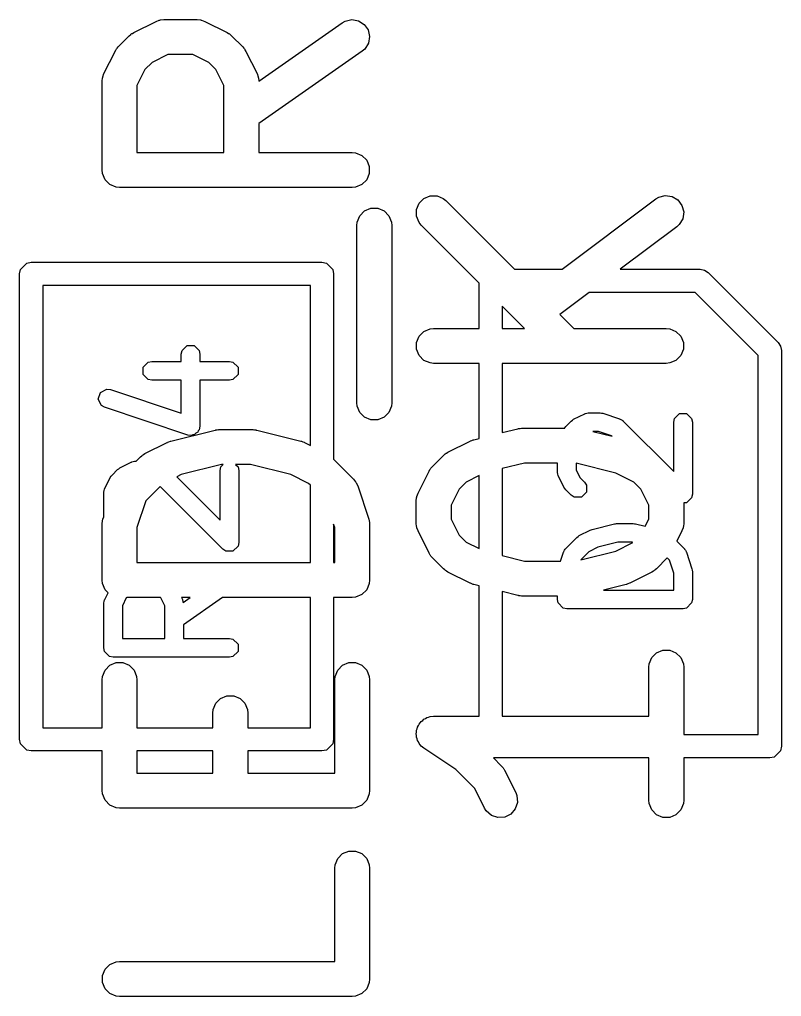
# Model space of a CAD drawing. Header units: inches. Extents: x 1.92 to 4.46, y -4.34 to -2.08.
# Drawn here: x 3.6175 to 3.7465, y -3.4006 to -3.2353 of the extents above; entities that cross this region are included whole.
import ezdxf

# ---------------------------------------------------------------- set-up
doc = ezdxf.new("R2010")
doc.units = ezdxf.units.IN
doc.header["$MEASUREMENT"] = 0
doc.layers.add('BLACK', color=250, linetype='CONTINUOUS')

msp = doc.modelspace()

# ---------------------------------------------------------------- linework, layer by layer
at = {"layer": 'BLACK', "linetype": 'CONTINUOUS'}
for p, q in [((3.63687, -3.23752), (3.64062, -3.23564)), ((3.64062, -3.23564), (3.64116, -3.23543)), ((3.64116, -3.23543), (3.64127, -3.23543)), ((3.64127, -3.23543), (3.64136, -3.23539)), ((3.64136, -3.23539), (3.64194, -3.23533)), ((3.64194, -3.23533), (3.64757, -3.23533)), ((3.64757, -3.23533), (3.64814, -3.23539)), ((3.64814, -3.23539), (3.64824, -3.23543)), ((3.64824, -3.23543), (3.64834, -3.23543)), ((3.64834, -3.23543), (3.64889, -3.23564)), ((3.64889, -3.23564), (3.65264, -3.23752)), ((3.67212, -3.23586), (3.67262, -3.23558)), ((3.67262, -3.23558), (3.67375, -3.23533)), ((3.67375, -3.23533), (3.67488, -3.23553)), ((3.67488, -3.23553), (3.67585, -3.23615)), ((3.65801, -3.24574), (3.67212, -3.23586)), ((3.67585, -3.23615), (3.67651, -3.23709)), ((3.67651, -3.23709), (3.67676, -3.23822)), ((3.63423, -3.23994), (3.6361, -3.23807)), ((3.6361, -3.23807), (3.63633, -3.23788)), ((3.63633, -3.23788), (3.63638, -3.23782)), ((3.63638, -3.23782), (3.63647, -3.23777)), ((3.63647, -3.23777), (3.63655, -3.2377)), ((3.63655, -3.2377), (3.63662, -3.23767)), ((3.63662, -3.23767), (3.63687, -3.23752)), ((3.65264, -3.23752), (3.65288, -3.23767)), ((3.65288, -3.23767), (3.65296, -3.2377)), ((3.65296, -3.2377), (3.65304, -3.23777)), ((3.65304, -3.23777), (3.65312, -3.23782)), ((3.65312, -3.23782), (3.65318, -3.23788)), ((3.65318, -3.23788), (3.6534, -3.23807)), ((3.6534, -3.23807), (3.65528, -3.23994)), ((3.67676, -3.23822), (3.67656, -3.23935)), ((3.6318, -3.24446), (3.63368, -3.24071)), ((3.63368, -3.24071), (3.63383, -3.24046)), ((3.63383, -3.24046), (3.63386, -3.24039)), ((3.63386, -3.24039), (3.63393, -3.24031)), ((3.63393, -3.24031), (3.63398, -3.24022)), ((3.63398, -3.24022), (3.63404, -3.24017)), ((3.63404, -3.24017), (3.63423, -3.23994)), ((3.65528, -3.23994), (3.65546, -3.24017)), ((3.65546, -3.24017), (3.65552, -3.24022)), ((3.65552, -3.24022), (3.65558, -3.24031)), ((3.65558, -3.24031), (3.65564, -3.24039)), ((3.65564, -3.24039), (3.65567, -3.24046)), ((3.65567, -3.24046), (3.65583, -3.24071)), ((3.65583, -3.24071), (3.65771, -3.24446)), ((3.67551, -3.2407), (3.65802, -3.25294)), ((3.67594, -3.24032), (3.67551, -3.2407)), ((3.67656, -3.23935), (3.67594, -3.24032)), ((3.64264, -3.24124), (3.63994, -3.24258)), ((3.64687, -3.24124), (3.64264, -3.24124)), ((3.64957, -3.24258), (3.64687, -3.24124)), ((3.63874, -3.24378), (3.63739, -3.24648)), ((3.63994, -3.24258), (3.63874, -3.24378)), ((3.65076, -3.24378), (3.64957, -3.24258)), ((3.65211, -3.24648), (3.65076, -3.24378)), ((3.63149, -3.24578), (3.63155, -3.24521)), ((3.63155, -3.24521), (3.63159, -3.24511)), ((3.63159, -3.245), (3.6318, -3.24446)), ((3.63159, -3.24511), (3.63159, -3.245)), ((3.65771, -3.24446), (3.65791, -3.245)), ((3.65791, -3.245), (3.65792, -3.24511)), ((3.65792, -3.24511), (3.65796, -3.24521)), ((3.65796, -3.24521), (3.65801, -3.24574)), ((3.63149, -3.26078), (3.63149, -3.24578)), ((3.63739, -3.24648), (3.63739, -3.25783)), ((3.65211, -3.25783), (3.65211, -3.24648)), ((3.65802, -3.25294), (3.65802, -3.25783)), ((3.63739, -3.25783), (3.65211, -3.25783)), ((3.65802, -3.25783), (3.67381, -3.25783)), ((3.67381, -3.25783), (3.67439, -3.25788)), ((3.67439, -3.25788), (3.67545, -3.25832)), ((3.67545, -3.25832), (3.67627, -3.25914)), ((3.67627, -3.25914), (3.67671, -3.2602)), ((3.67671, -3.2602), (3.67671, -3.26136)), ((3.63155, -3.26136), (3.63149, -3.26078)), ((3.63199, -3.26242), (3.63155, -3.26136)), ((3.67671, -3.26136), (3.67627, -3.26242)), ((3.6328, -3.26323), (3.63199, -3.26242)), ((3.63387, -3.26368), (3.6328, -3.26323)), ((3.63444, -3.26373), (3.63387, -3.26368)), ((3.67381, -3.26373), (3.63444, -3.26373)), ((3.67439, -3.26368), (3.67381, -3.26373)), ((3.67545, -3.26323), (3.67439, -3.26368)), ((3.67627, -3.26242), (3.67545, -3.26323)), ((3.68595, -3.26558), (3.68702, -3.26514)), ((3.68702, -3.26514), (3.68817, -3.26514)), ((3.68817, -3.26514), (3.68923, -3.26558)), ((3.72519, -3.26567), (3.72568, -3.26537)), ((3.72568, -3.26537), (3.7268, -3.26509)), ((3.7268, -3.26509), (3.72794, -3.26525)), ((3.72794, -3.26525), (3.72893, -3.26584)), ((3.6847, -3.26746), (3.68514, -3.26639)), ((3.68514, -3.26639), (3.68595, -3.26558)), ((3.68923, -3.26558), (3.68968, -3.26595)), ((3.68968, -3.26595), (3.70129, -3.27756)), ((3.70934, -3.27756), (3.72519, -3.26567)), ((3.72893, -3.26584), (3.72962, -3.26676)), ((3.72962, -3.26676), (3.72991, -3.26787)), ((3.67467, -3.26958), (3.67511, -3.26851)), ((3.67511, -3.26851), (3.67592, -3.2677)), ((3.67592, -3.2677), (3.67699, -3.26726)), ((3.67699, -3.26726), (3.67814, -3.26726)), ((3.67814, -3.26726), (3.6792, -3.2677)), ((3.6792, -3.2677), (3.68002, -3.26851)), ((3.68002, -3.26851), (3.68046, -3.26958)), ((3.6847, -3.26861), (3.6847, -3.26746)), ((3.68514, -3.26968), (3.6847, -3.26861)), ((3.72991, -3.26787), (3.72975, -3.26902)), ((3.67461, -3.27015), (3.67467, -3.26958)), ((3.67461, -3.30015), (3.67461, -3.27015)), ((3.68046, -3.26958), (3.68051, -3.27015)), ((3.68051, -3.27015), (3.68051, -3.30015)), ((3.6855, -3.27012), (3.68514, -3.26968)), ((3.69528, -3.2799), (3.6855, -3.27012)), ((3.72873, -3.2704), (3.71918, -3.27756)), ((3.72916, -3.27001), (3.72873, -3.2704)), ((3.72975, -3.26902), (3.72916, -3.27001)), ((3.61767, -3.27759), (3.61873, -3.27653)), ((3.61873, -3.27653), (3.61949, -3.27638)), ((3.61949, -3.27638), (3.6687, -3.27638)), ((3.6687, -3.27638), (3.66945, -3.27653)), ((3.66945, -3.27653), (3.67052, -3.27759)), ((3.61752, -3.27835), (3.61767, -3.27759)), ((3.61752, -3.35709), (3.61752, -3.27835)), ((3.67052, -3.27759), (3.67067, -3.27835)), ((3.67067, -3.27835), (3.67067, -3.3097)), ((3.70129, -3.27756), (3.70934, -3.27756)), ((3.71918, -3.27756), (3.73268, -3.27756)), ((3.73268, -3.27756), (3.73343, -3.27771)), ((3.73343, -3.27771), (3.73407, -3.27814)), ((3.73407, -3.27814), (3.74588, -3.28995)), ((3.62146, -3.28031), (3.62146, -3.35512)), ((3.66673, -3.28031), (3.62146, -3.28031)), ((3.66673, -3.30737), (3.66673, -3.28031)), ((3.69528, -3.28758), (3.69528, -3.2799)), ((3.71393, -3.2815), (3.70896, -3.28523)), ((3.73186, -3.2815), (3.71393, -3.2815)), ((3.74252, -3.29215), (3.73186, -3.2815)), ((3.70296, -3.28758), (3.69921, -3.28383)), ((3.69921, -3.28383), (3.69921, -3.28758)), ((3.70896, -3.28523), (3.71131, -3.28758)), ((3.68514, -3.28889), (3.68595, -3.28808)), ((3.68595, -3.28808), (3.68702, -3.28764)), ((3.68702, -3.28764), (3.68759, -3.28758)), ((3.68759, -3.28758), (3.69528, -3.28758)), ((3.69921, -3.28758), (3.70296, -3.28758)), ((3.71131, -3.28758), (3.72696, -3.28758)), ((3.72696, -3.28758), (3.72754, -3.28764)), ((3.72754, -3.28764), (3.7286, -3.28808)), ((3.7286, -3.28808), (3.72942, -3.28889)), ((3.6847, -3.28996), (3.68514, -3.28889)), ((3.6847, -3.29111), (3.6847, -3.28996)), ((3.72942, -3.28889), (3.72986, -3.28996)), ((3.72986, -3.28996), (3.72986, -3.29111)), ((3.74588, -3.28995), (3.74631, -3.29059)), ((3.6449, -3.29194), (3.64502, -3.29134)), ((3.6449, -3.29318), (3.6449, -3.29194)), ((3.64502, -3.29134), (3.64587, -3.29048)), ((3.64587, -3.29048), (3.64708, -3.29048)), ((3.64708, -3.29048), (3.64793, -3.29134)), ((3.64793, -3.29134), (3.64805, -3.29194)), ((3.64805, -3.29194), (3.64805, -3.29318)), ((3.68514, -3.29217), (3.6847, -3.29111)), ((3.72986, -3.29111), (3.72942, -3.29217)), ((3.74631, -3.29059), (3.74646, -3.29134)), ((3.74646, -3.29134), (3.74646, -3.35827)), ((3.63846, -3.29415), (3.63931, -3.2933)), ((3.63931, -3.2933), (3.63991, -3.29318)), ((3.63991, -3.29318), (3.6449, -3.29318)), ((3.64805, -3.29318), (3.65304, -3.29318)), ((3.65304, -3.29318), (3.65364, -3.2933)), ((3.65364, -3.2933), (3.65449, -3.29415)), ((3.68595, -3.29299), (3.68514, -3.29217)), ((3.68702, -3.29343), (3.68595, -3.29299)), ((3.68759, -3.29349), (3.68702, -3.29343)), ((3.69528, -3.29349), (3.68759, -3.29349)), ((3.69528, -3.30619), (3.69528, -3.29349)), ((3.72696, -3.29349), (3.69921, -3.29349)), ((3.69921, -3.29349), (3.69921, -3.30521)), ((3.72754, -3.29343), (3.72696, -3.29349)), ((3.7286, -3.29299), (3.72754, -3.29343)), ((3.72942, -3.29217), (3.7286, -3.29299)), ((3.74252, -3.3563), (3.74252, -3.29215)), ((3.63846, -3.29535), (3.63846, -3.29415)), ((3.65449, -3.29415), (3.65449, -3.29535)), ((3.63931, -3.29621), (3.63846, -3.29535)), ((3.63991, -3.29633), (3.63931, -3.29621)), ((3.6449, -3.29633), (3.63991, -3.29633)), ((3.6449, -3.30194), (3.6449, -3.29633)), ((3.65304, -3.29633), (3.64805, -3.29633)), ((3.64805, -3.29633), (3.64805, -3.30412)), ((3.65364, -3.29621), (3.65304, -3.29633)), ((3.65449, -3.29535), (3.65364, -3.29621)), ((3.63084, -3.29955), (3.63123, -3.29841)), ((3.63123, -3.29841), (3.6323, -3.29787)), ((3.6323, -3.29787), (3.63291, -3.29794)), ((3.63291, -3.29794), (3.6449, -3.30194)), ((3.63138, -3.30063), (3.63084, -3.29955)), ((3.67467, -3.30073), (3.67461, -3.30015)), ((3.68051, -3.30015), (3.68046, -3.30073)), ((3.63192, -3.30093), (3.63138, -3.30063)), ((3.64598, -3.30562), (3.63192, -3.30093)), ((3.67511, -3.30179), (3.67467, -3.30073)), ((3.67592, -3.30261), (3.67511, -3.30179)), ((3.68002, -3.30179), (3.6792, -3.30261)), ((3.68046, -3.30073), (3.68002, -3.30179)), ((3.71352, -3.30193), (3.71376, -3.30186)), ((3.71376, -3.30186), (3.7138, -3.30187)), ((3.7138, -3.30187), (3.71387, -3.30186)), ((3.71387, -3.30186), (3.71575, -3.30186)), ((3.71575, -3.30186), (3.716, -3.30191)), ((3.716, -3.30191), (3.71625, -3.30194)), ((3.67699, -3.30305), (3.67592, -3.30261)), ((3.67814, -3.30305), (3.67699, -3.30305)), ((3.6792, -3.30261), (3.67814, -3.30305)), ((3.70995, -3.30419), (3.71089, -3.30325)), ((3.71089, -3.30325), (3.71109, -3.30311)), ((3.71109, -3.30311), (3.71129, -3.30296)), ((3.71129, -3.30296), (3.71317, -3.30202)), ((3.71317, -3.30202), (3.71325, -3.302)), ((3.71325, -3.302), (3.71327, -3.30198)), ((3.71327, -3.30198), (3.71352, -3.30193)), ((3.71625, -3.30194), (3.71906, -3.30287)), ((3.71906, -3.30287), (3.71913, -3.30291)), ((3.71913, -3.30291), (3.71916, -3.30291)), ((3.71916, -3.30291), (3.71937, -3.30305)), ((3.71937, -3.30305), (3.71959, -3.30318)), ((3.71959, -3.30318), (3.71961, -3.30321)), ((3.71961, -3.30321), (3.71967, -3.30325)), ((3.71967, -3.30325), (3.72823, -3.31181)), ((3.72823, -3.30343), (3.72835, -3.30283)), ((3.72823, -3.31181), (3.72823, -3.30343)), ((3.72835, -3.30283), (3.72921, -3.30198)), ((3.72921, -3.30198), (3.73041, -3.30198)), ((3.73041, -3.30198), (3.73126, -3.30283)), ((3.73126, -3.30283), (3.73138, -3.30343)), ((3.73138, -3.30343), (3.73138, -3.31562)), ((3.6431, -3.30666), (3.6506, -3.30478)), ((3.64767, -3.30516), (3.64734, -3.30532)), ((3.64775, -3.30491), (3.64767, -3.30516)), ((3.64793, -3.30473), (3.64775, -3.30491)), ((3.64805, -3.30412), (3.64793, -3.30473)), ((3.6506, -3.30478), (3.6507, -3.30477)), ((3.6507, -3.30477), (3.65074, -3.30475)), ((3.65074, -3.30475), (3.65096, -3.30473)), ((3.65096, -3.30473), (3.65117, -3.3047)), ((3.65117, -3.3047), (3.65121, -3.30471)), ((3.65121, -3.30471), (3.65131, -3.3047)), ((3.65131, -3.3047), (3.65694, -3.3047)), ((3.65694, -3.3047), (3.65704, -3.30471)), ((3.65704, -3.30471), (3.65708, -3.3047)), ((3.65708, -3.3047), (3.6573, -3.30473)), ((3.6573, -3.30473), (3.65751, -3.30475)), ((3.65751, -3.30475), (3.65756, -3.30477)), ((3.65756, -3.30477), (3.65766, -3.30478)), ((3.65766, -3.30478), (3.66515, -3.30666)), ((3.69921, -3.30521), (3.70187, -3.30454)), ((3.70187, -3.30454), (3.70197, -3.30453)), ((3.70197, -3.30453), (3.70201, -3.30451)), ((3.70201, -3.30451), (3.70223, -3.30449)), ((3.70223, -3.30449), (3.70245, -3.30446)), ((3.70245, -3.30446), (3.70249, -3.30446)), ((3.70249, -3.30446), (3.70259, -3.30445)), ((3.70259, -3.30445), (3.70977, -3.30445)), ((3.70977, -3.30445), (3.70981, -3.3044)), ((3.70981, -3.3044), (3.70995, -3.30419)), ((3.71549, -3.30501), (3.71454, -3.30501)), ((3.71454, -3.30501), (3.71778, -3.30582)), ((3.71771, -3.30574), (3.71549, -3.30501)), ((3.64254, -3.30687), (3.64255, -3.30685)), ((3.64255, -3.30685), (3.6428, -3.30677)), ((3.6428, -3.30677), (3.64304, -3.30668)), ((3.64304, -3.30668), (3.64306, -3.30667)), ((3.64306, -3.30667), (3.6431, -3.30666)), ((3.64659, -3.3057), (3.64598, -3.30562)), ((3.64682, -3.30558), (3.64659, -3.3057)), ((3.64708, -3.30558), (3.64682, -3.30558)), ((3.64734, -3.30532), (3.64708, -3.30558)), ((3.66515, -3.30666), (3.6652, -3.30667)), ((3.6652, -3.30667), (3.66522, -3.30668)), ((3.66522, -3.30668), (3.66546, -3.30677)), ((3.66546, -3.30677), (3.6657, -3.30685)), ((3.6657, -3.30685), (3.66572, -3.30687)), ((3.69002, -3.30851), (3.69377, -3.30664)), ((3.69377, -3.30664), (3.69381, -3.30662)), ((3.69381, -3.30662), (3.69383, -3.30661)), ((3.69383, -3.30661), (3.69407, -3.30652)), ((3.69407, -3.30652), (3.69431, -3.30643)), ((3.69431, -3.30643), (3.69433, -3.30643)), ((3.69433, -3.30643), (3.69437, -3.30642)), ((3.69437, -3.30642), (3.69528, -3.30619)), ((3.71778, -3.30582), (3.71771, -3.30574)), ((3.63875, -3.30876), (3.64249, -3.30688)), ((3.64249, -3.30688), (3.64254, -3.30687)), ((3.66572, -3.30687), (3.66576, -3.30688)), ((3.66576, -3.30688), (3.66673, -3.30737)), ((3.68977, -3.30867), (3.69002, -3.30851)), ((3.63647, -3.31019), (3.6365, -3.31017)), ((3.6365, -3.31017), (3.63675, -3.31012)), ((3.63675, -3.31012), (3.63699, -3.31005)), ((3.63699, -3.31005), (3.63702, -3.31006)), ((3.63702, -3.31006), (3.6371, -3.31005)), ((3.6371, -3.31005), (3.63724, -3.31005)), ((3.63724, -3.31005), (3.63798, -3.30931)), ((3.63798, -3.30931), (3.6382, -3.30912)), ((3.6382, -3.30912), (3.63826, -3.30907)), ((3.63826, -3.30907), (3.63834, -3.30901)), ((3.63834, -3.30901), (3.63843, -3.30894)), ((3.63843, -3.30894), (3.6385, -3.30891)), ((3.6385, -3.30891), (3.63875, -3.30876)), ((3.67067, -3.3097), (3.67402, -3.31306)), ((3.68738, -3.31094), (3.68925, -3.30907)), ((3.68925, -3.30907), (3.68948, -3.30888)), ((3.68948, -3.30888), (3.68953, -3.30882)), ((3.68953, -3.30882), (3.68962, -3.30877)), ((3.68962, -3.30877), (3.6897, -3.3087)), ((3.6897, -3.3087), (3.68977, -3.30867)), ((3.63318, -3.31238), (3.63411, -3.31145)), ((3.63411, -3.31145), (3.63432, -3.31131)), ((3.63432, -3.31131), (3.63452, -3.31115)), ((3.63452, -3.31115), (3.6364, -3.31021)), ((3.6364, -3.31021), (3.63647, -3.31019)), ((3.65168, -3.3106), (3.64485, -3.31231)), ((3.65146, -3.31162), (3.65158, -3.31102)), ((3.65146, -3.32001), (3.65146, -3.31162)), ((3.65158, -3.31102), (3.652, -3.3106)), ((3.652, -3.3106), (3.65168, -3.3106)), ((3.65658, -3.3106), (3.65407, -3.3106)), ((3.65407, -3.3106), (3.65449, -3.31102)), ((3.65449, -3.31102), (3.65461, -3.31162)), ((3.65461, -3.31162), (3.65461, -3.32381)), ((3.66341, -3.31231), (3.65658, -3.3106)), ((3.68495, -3.31546), (3.68683, -3.31171)), ((3.68683, -3.31171), (3.68698, -3.31146)), ((3.68698, -3.31146), (3.68701, -3.31139)), ((3.68701, -3.31139), (3.68708, -3.31131)), ((3.68708, -3.31131), (3.68713, -3.31122)), ((3.68713, -3.31122), (3.68719, -3.31117)), ((3.68719, -3.31117), (3.68738, -3.31094)), ((3.70295, -3.31036), (3.69921, -3.31129)), ((3.69921, -3.31129), (3.69921, -3.32601)), ((3.70855, -3.31036), (3.70295, -3.31036)), ((3.70855, -3.31187), (3.70855, -3.31036)), ((3.71843, -3.31207), (3.7117, -3.31038)), ((3.7117, -3.31038), (3.7117, -3.3115)), ((3.7117, -3.3115), (3.71236, -3.31281)), ((3.63194, -3.31467), (3.63288, -3.31279)), ((3.63288, -3.31279), (3.63304, -3.31259)), ((3.63304, -3.31259), (3.63318, -3.31238)), ((3.64485, -3.31231), (3.64413, -3.31267)), ((3.64413, -3.31267), (3.65146, -3.32001)), ((3.66644, -3.31383), (3.66341, -3.31231)), ((3.67402, -3.31306), (3.67439, -3.31351)), ((3.69528, -3.31249), (3.69309, -3.31358)), ((3.69528, -3.32482), (3.69528, -3.31249)), ((3.70856, -3.31194), (3.70855, -3.31187)), ((3.70855, -3.31198), (3.70856, -3.31194)), ((3.70862, -3.31222), (3.70855, -3.31198)), ((3.70867, -3.31247), (3.70862, -3.31222)), ((3.70869, -3.3125), (3.70867, -3.31247)), ((3.70872, -3.31257), (3.70869, -3.3125)), ((3.70965, -3.31445), (3.70872, -3.31257)), ((3.71236, -3.31281), (3.71311, -3.31357)), ((3.72146, -3.31358), (3.71843, -3.31207)), ((3.63178, -3.31526), (3.63185, -3.31502)), ((3.63185, -3.31502), (3.6319, -3.31477)), ((3.6319, -3.31477), (3.63192, -3.31474)), ((3.63192, -3.31474), (3.63194, -3.31467)), ((3.64132, -3.31432), (3.6389, -3.31674)), ((3.65192, -3.32492), (3.64132, -3.31432)), ((3.66673, -3.31412), (3.66644, -3.31383)), ((3.66673, -3.32719), (3.66673, -3.31412)), ((3.67439, -3.31351), (3.67443, -3.31361)), ((3.67443, -3.31361), (3.6745, -3.31369)), ((3.6745, -3.31369), (3.67474, -3.31421)), ((3.67474, -3.31421), (3.67661, -3.31984)), ((3.69189, -3.31478), (3.69054, -3.31748)), ((3.69309, -3.31358), (3.69189, -3.31478)), ((3.70981, -3.31465), (3.70965, -3.31445)), ((3.70995, -3.31486), (3.70981, -3.31465)), ((3.71089, -3.31579), (3.70995, -3.31486)), ((3.71311, -3.31357), (3.71345, -3.31408)), ((3.71345, -3.31408), (3.71345, -3.31528)), ((3.72266, -3.31478), (3.72146, -3.31358)), ((3.72401, -3.31748), (3.72266, -3.31478)), ((3.63179, -3.3153), (3.63178, -3.31526)), ((3.63178, -3.31537), (3.63179, -3.3153)), ((3.63178, -3.31943), (3.63178, -3.31537)), ((3.6389, -3.31674), (3.63739, -3.32125)), ((3.68464, -3.31678), (3.6847, -3.3162)), ((3.68464, -3.32053), (3.68464, -3.31678)), ((3.6847, -3.3162), (3.68474, -3.31611)), ((3.68474, -3.316), (3.68495, -3.31546)), ((3.68474, -3.31611), (3.68474, -3.316)), ((3.7114, -3.31613), (3.71089, -3.31579)), ((3.7126, -3.31613), (3.7114, -3.31613)), ((3.71345, -3.31528), (3.7126, -3.31613)), ((3.73126, -3.31622), (3.73041, -3.31707)), ((3.73138, -3.31562), (3.73126, -3.31622)), ((3.73126, -3.31622), (3.73126, -3.31622)), ((3.69054, -3.31748), (3.69054, -3.31983)), ((3.72401, -3.31983), (3.72401, -3.31748)), ((3.73041, -3.31707), (3.72991, -3.31707)), ((3.72991, -3.31707), (3.72991, -3.32053)), ((3.73041, -3.31707), (3.73041, -3.31707)), ((3.63158, -3.32012), (3.63164, -3.31984)), ((3.63164, -3.31984), (3.63178, -3.31943)), ((3.67661, -3.31984), (3.67668, -3.32012)), ((3.69054, -3.31983), (3.69189, -3.32253)), ((3.72339, -3.32106), (3.72401, -3.31983)), ((3.63149, -3.32077), (3.63152, -3.32048)), ((3.63149, -3.33015), (3.63149, -3.32077)), ((3.63151, -3.3204), (3.63154, -3.3203)), ((3.63152, -3.32048), (3.63151, -3.3204)), ((3.63154, -3.3203), (3.63155, -3.3202)), ((3.63155, -3.3202), (3.63158, -3.32012)), ((3.63739, -3.32125), (3.63739, -3.32719)), ((3.67086, -3.32125), (3.67067, -3.32068)), ((3.67067, -3.32068), (3.67067, -3.32719)), ((3.67086, -3.32719), (3.67086, -3.32125)), ((3.67668, -3.32012), (3.67671, -3.3202)), ((3.67671, -3.3202), (3.67672, -3.3203)), ((3.67672, -3.3203), (3.67674, -3.3204)), ((3.67674, -3.3204), (3.67674, -3.32048)), ((3.67674, -3.32048), (3.67676, -3.32077)), ((3.67676, -3.32077), (3.67676, -3.33015)), ((3.6847, -3.3211), (3.68464, -3.32053)), ((3.68474, -3.3212), (3.6847, -3.3211)), ((3.68474, -3.32131), (3.68474, -3.3212)), ((3.68495, -3.32185), (3.68474, -3.32131)), ((3.71223, -3.32264), (3.71411, -3.32171)), ((3.71411, -3.32171), (3.71427, -3.32166)), ((3.71427, -3.32166), (3.71443, -3.32159)), ((3.71443, -3.32159), (3.71818, -3.32065)), ((3.71818, -3.32065), (3.71837, -3.32064)), ((3.71837, -3.32064), (3.71856, -3.3206)), ((3.71856, -3.3206), (3.72137, -3.3206)), ((3.72137, -3.3206), (3.72156, -3.32064)), ((3.72156, -3.32064), (3.72175, -3.32065)), ((3.72175, -3.32065), (3.72339, -3.32106)), ((3.72981, -3.32131), (3.7296, -3.32185)), ((3.72982, -3.3212), (3.72981, -3.32131)), ((3.72986, -3.3211), (3.72982, -3.3212)), ((3.72991, -3.32053), (3.72986, -3.3211)), ((3.68683, -3.3256), (3.68495, -3.32185)), ((3.69189, -3.32253), (3.69309, -3.32373)), ((3.70995, -3.32481), (3.71182, -3.32294)), ((3.71182, -3.32294), (3.71203, -3.3228)), ((3.71203, -3.3228), (3.71223, -3.32264)), ((3.7296, -3.32185), (3.72874, -3.32357)), ((3.65243, -3.32526), (3.65192, -3.32492)), ((3.65449, -3.32441), (3.65364, -3.32526)), ((3.65461, -3.32381), (3.65449, -3.32441)), ((3.65449, -3.32441), (3.65449, -3.32441)), ((3.69309, -3.32373), (3.69528, -3.32482)), ((3.70975, -3.32512), (3.70987, -3.3249)), ((3.70987, -3.3249), (3.7099, -3.32488)), ((3.7099, -3.32488), (3.70995, -3.32481)), ((3.71536, -3.3246), (3.71387, -3.32535)), ((3.71875, -3.32375), (3.71536, -3.3246)), ((3.71843, -3.32524), (3.72133, -3.32379)), ((3.72118, -3.32375), (3.71875, -3.32375)), ((3.72133, -3.32379), (3.72118, -3.32375)), ((3.72874, -3.32357), (3.72999, -3.32481)), ((3.72999, -3.32481), (3.73003, -3.32488)), ((3.73003, -3.32488), (3.73006, -3.3249)), ((3.73006, -3.3249), (3.73019, -3.32512)), ((3.65364, -3.32526), (3.65243, -3.32526)), ((3.65364, -3.32526), (3.65364, -3.32526)), ((3.68698, -3.32585), (3.68683, -3.3256)), ((3.68701, -3.32592), (3.68698, -3.32585)), ((3.68708, -3.326), (3.68701, -3.32592)), ((3.68713, -3.32609), (3.68708, -3.326)), ((3.68719, -3.32614), (3.68713, -3.32609)), ((3.68738, -3.32637), (3.68719, -3.32614)), ((3.68925, -3.32824), (3.68738, -3.32637)), ((3.69921, -3.32601), (3.70295, -3.32695)), ((3.70906, -3.32695), (3.70957, -3.32543)), ((3.70957, -3.32543), (3.70961, -3.32536)), ((3.70961, -3.32533), (3.70975, -3.32512)), ((3.70961, -3.32536), (3.70961, -3.32533)), ((3.71249, -3.32673), (3.71843, -3.32524)), ((3.71387, -3.32535), (3.71249, -3.32673)), ((3.72713, -3.32641), (3.7253, -3.32824)), ((3.7275, -3.32678), (3.72713, -3.32641)), ((3.73019, -3.32512), (3.73033, -3.32533)), ((3.73033, -3.32533), (3.73033, -3.32536)), ((3.73033, -3.32536), (3.73037, -3.32543)), ((3.73037, -3.32543), (3.7313, -3.32824)), ((3.63739, -3.32719), (3.66673, -3.32719)), ((3.67067, -3.32719), (3.67086, -3.32719)), ((3.68948, -3.32843), (3.68925, -3.32824)), ((3.70295, -3.32695), (3.70906, -3.32695)), ((3.7253, -3.32824), (3.72507, -3.32843)), ((3.72823, -3.329), (3.7275, -3.32678)), ((3.7313, -3.32824), (3.73133, -3.32849)), ((3.68953, -3.32849), (3.68948, -3.32843)), ((3.68962, -3.32854), (3.68953, -3.32849)), ((3.6897, -3.32861), (3.68962, -3.32854)), ((3.68977, -3.32864), (3.6897, -3.32861)), ((3.69002, -3.32879), (3.68977, -3.32864)), ((3.69377, -3.33067), (3.69002, -3.32879)), ((3.72453, -3.32879), (3.72078, -3.33067)), ((3.72478, -3.32864), (3.72453, -3.32879)), ((3.72485, -3.32861), (3.72478, -3.32864)), ((3.72493, -3.32854), (3.72485, -3.32861)), ((3.72502, -3.32849), (3.72493, -3.32854)), ((3.72507, -3.32843), (3.72502, -3.32849)), ((3.72823, -3.33185), (3.72823, -3.329)), ((3.73133, -3.32849), (3.73138, -3.32874)), ((3.73138, -3.32874), (3.73138, -3.33343)), ((3.63155, -3.33072), (3.63149, -3.33015)), ((3.63199, -3.33179), (3.63155, -3.33072)), ((3.67671, -3.33072), (3.67627, -3.33179)), ((3.67676, -3.33015), (3.67671, -3.33072)), ((3.69381, -3.33068), (3.69377, -3.33067)), ((3.69383, -3.3307), (3.69381, -3.33068)), ((3.69407, -3.33078), (3.69383, -3.3307)), ((3.69431, -3.33088), (3.69407, -3.33078)), ((3.69433, -3.33088), (3.69431, -3.33088)), ((3.69437, -3.33089), (3.69433, -3.33088)), ((3.69528, -3.33112), (3.69437, -3.33089)), ((3.69528, -3.3532), (3.69528, -3.33112)), ((3.72018, -3.33089), (3.71634, -3.33185)), ((3.72022, -3.33088), (3.72018, -3.33089)), ((3.72024, -3.33088), (3.72022, -3.33088)), ((3.72048, -3.33078), (3.72024, -3.33088)), ((3.72072, -3.3307), (3.72048, -3.33078)), ((3.72074, -3.33068), (3.72072, -3.3307)), ((3.72078, -3.33067), (3.72074, -3.33068)), ((3.63194, -3.33342), (3.6325, -3.3323)), ((3.6325, -3.3323), (3.63199, -3.33179)), ((3.63558, -3.33318), (3.63493, -3.33449)), ((3.63566, -3.3331), (3.63558, -3.33318)), ((3.64135, -3.3331), (3.63566, -3.3331)), ((3.64143, -3.33318), (3.64135, -3.3331)), ((3.64209, -3.33449), (3.64143, -3.33318)), ((3.64491, -3.3331), (3.64507, -3.33342)), ((3.64639, -3.3331), (3.64491, -3.3331)), ((3.64521, -3.33393), (3.64639, -3.3331)), ((3.65189, -3.3331), (3.64524, -3.33775)), ((3.66673, -3.3331), (3.65189, -3.3331)), ((3.66673, -3.35512), (3.66673, -3.3331)), ((3.67381, -3.3331), (3.67067, -3.3331)), ((3.67067, -3.3331), (3.67067, -3.35709)), ((3.67439, -3.33304), (3.67381, -3.3331)), ((3.67545, -3.3326), (3.67439, -3.33304)), ((3.67627, -3.33179), (3.67545, -3.3326)), ((3.70187, -3.33277), (3.69921, -3.3321)), ((3.69921, -3.3321), (3.69921, -3.3532)), ((3.70197, -3.33278), (3.70187, -3.33277)), ((3.70201, -3.3328), (3.70197, -3.33278)), ((3.70223, -3.33282), (3.70201, -3.3328)), ((3.70245, -3.33285), (3.70223, -3.33282)), ((3.70249, -3.33285), (3.70245, -3.33285)), ((3.70259, -3.33286), (3.70249, -3.33285)), ((3.70855, -3.33286), (3.70259, -3.33286)), ((3.70855, -3.33343), (3.70855, -3.33286)), ((3.71634, -3.33185), (3.72823, -3.33185)), ((3.63178, -3.33401), (3.63185, -3.33377)), ((3.63179, -3.33404), (3.63178, -3.33401)), ((3.63178, -3.33412), (3.63179, -3.33404)), ((3.63178, -3.34162), (3.63178, -3.33412)), ((3.63185, -3.33377), (3.6319, -3.33352)), ((3.6319, -3.33352), (3.63192, -3.33349)), ((3.63192, -3.33349), (3.63194, -3.33342)), ((3.63493, -3.33449), (3.63493, -3.34004)), ((3.64209, -3.34004), (3.64209, -3.33449)), ((3.64507, -3.33342), (3.64509, -3.33349)), ((3.64509, -3.33349), (3.64512, -3.33352)), ((3.64512, -3.33352), (3.64517, -3.33377)), ((3.64517, -3.33377), (3.64521, -3.33393)), ((3.70867, -3.33403), (3.70855, -3.33343)), ((3.70952, -3.33488), (3.70867, -3.33403)), ((3.71012, -3.335), (3.70952, -3.33488)), ((3.73041, -3.33488), (3.72981, -3.335)), ((3.73126, -3.33403), (3.73041, -3.33488)), ((3.73138, -3.33343), (3.73126, -3.33403)), ((3.72981, -3.335), (3.71012, -3.335)), ((3.64524, -3.33775), (3.64524, -3.34004)), ((3.63493, -3.34004), (3.64209, -3.34004)), ((3.64524, -3.34004), (3.65304, -3.34004)), ((3.65304, -3.34004), (3.65364, -3.34016)), ((3.65364, -3.34016), (3.65449, -3.34102)), ((3.65449, -3.34102), (3.65449, -3.34222)), ((3.6319, -3.34222), (3.63178, -3.34162)), ((3.63275, -3.34307), (3.6319, -3.34222)), ((3.63335, -3.34319), (3.63275, -3.34307)), ((3.65304, -3.34319), (3.63335, -3.34319)), ((3.65364, -3.34307), (3.65304, -3.34319)), ((3.65449, -3.34222), (3.65364, -3.34307)), ((3.72451, -3.34326), (3.72532, -3.34245)), ((3.72532, -3.34245), (3.72639, -3.342)), ((3.72639, -3.342), (3.72754, -3.342)), ((3.72754, -3.342), (3.7286, -3.34245)), ((3.7286, -3.34245), (3.72942, -3.34326)), ((3.63199, -3.34538), (3.6328, -3.34456)), ((3.6328, -3.34456), (3.63387, -3.34412)), ((3.63387, -3.34412), (3.63502, -3.34412)), ((3.63502, -3.34412), (3.63608, -3.34456)), ((3.63608, -3.34456), (3.6369, -3.34538)), ((3.67136, -3.34538), (3.67217, -3.34456)), ((3.67217, -3.34456), (3.67324, -3.34412)), ((3.67324, -3.34412), (3.67439, -3.34412)), ((3.67439, -3.34412), (3.67545, -3.34456)), ((3.67545, -3.34456), (3.67627, -3.34538)), ((3.72401, -3.3449), (3.72407, -3.34432)), ((3.72407, -3.34432), (3.72451, -3.34326)), ((3.72942, -3.34326), (3.72986, -3.34432)), ((3.72986, -3.34432), (3.72991, -3.3449)), ((3.63149, -3.34702), (3.63155, -3.34644)), ((3.63155, -3.34644), (3.63199, -3.34538)), ((3.6369, -3.34538), (3.63734, -3.34644)), ((3.63734, -3.34644), (3.63739, -3.34702)), ((3.67086, -3.34702), (3.67092, -3.34644)), ((3.67092, -3.34644), (3.67136, -3.34538)), ((3.67627, -3.34538), (3.67671, -3.34644)), ((3.67671, -3.34644), (3.67676, -3.34702)), ((3.72401, -3.3532), (3.72401, -3.3449)), ((3.72991, -3.3449), (3.72991, -3.3563)), ((3.63149, -3.35512), (3.63149, -3.34702)), ((3.63739, -3.34702), (3.63739, -3.35512)), ((3.67086, -3.36281), (3.67086, -3.34702)), ((3.67676, -3.34702), (3.67676, -3.36577)), ((3.65155, -3.35019), (3.65261, -3.34975)), ((3.65261, -3.34975), (3.65377, -3.34975)), ((3.65377, -3.34975), (3.65483, -3.35019)), ((3.65029, -3.35207), (3.65073, -3.351)), ((3.65073, -3.351), (3.65155, -3.35019)), ((3.65483, -3.35019), (3.65564, -3.351)), ((3.65564, -3.351), (3.65609, -3.35207)), ((3.65024, -3.35264), (3.65029, -3.35207)), ((3.65024, -3.35512), (3.65024, -3.35264)), ((3.65609, -3.35207), (3.65614, -3.35264)), ((3.65614, -3.35264), (3.65614, -3.35512)), ((3.68486, -3.35502), (3.68502, -3.35478)), ((3.68502, -3.35478), (3.68514, -3.35451)), ((3.68514, -3.35451), (3.68534, -3.3543)), ((3.68534, -3.3543), (3.6855, -3.35406)), ((3.6855, -3.35406), (3.68574, -3.3539)), ((3.68574, -3.3539), (3.68595, -3.35369)), ((3.68595, -3.35369), (3.68622, -3.35358)), ((3.68622, -3.35358), (3.68646, -3.35342)), ((3.68646, -3.35342), (3.68675, -3.35337)), ((3.68675, -3.35337), (3.68702, -3.35325)), ((3.68702, -3.35325), (3.68759, -3.3532)), ((3.68759, -3.3532), (3.68759, -3.3532)), ((3.68759, -3.3532), (3.68759, -3.3532)), ((3.68759, -3.3532), (3.68759, -3.3532)), ((3.68759, -3.3532), (3.69528, -3.3532)), ((3.69921, -3.3532), (3.72401, -3.3532)), ((3.62146, -3.35512), (3.63149, -3.35512)), ((3.63739, -3.35512), (3.65024, -3.35512)), ((3.65614, -3.35512), (3.66673, -3.35512)), ((3.68464, -3.35615), (3.6847, -3.35587)), ((3.6847, -3.35644), (3.68464, -3.35615)), ((3.6847, -3.35557), (3.68481, -3.35531)), ((3.6847, -3.35587), (3.6847, -3.35557)), ((3.6847, -3.35673), (3.6847, -3.35644)), ((3.68481, -3.35531), (3.68486, -3.35502)), ((3.72991, -3.3563), (3.74252, -3.3563)), ((3.61767, -3.35784), (3.61752, -3.35709)), ((3.61873, -3.35891), (3.61767, -3.35784)), ((3.67052, -3.35784), (3.66945, -3.35891)), ((3.67067, -3.35709), (3.67052, -3.35784)), ((3.68481, -3.357), (3.6847, -3.35673)), ((3.68486, -3.35728), (3.68481, -3.357)), ((3.68503, -3.35752), (3.68486, -3.35728)), ((3.68514, -3.35779), (3.68503, -3.35752)), ((3.68534, -3.358), (3.68514, -3.35779)), ((3.68551, -3.35824), (3.68534, -3.358)), ((3.61949, -3.35906), (3.61873, -3.35891)), ((3.63149, -3.35906), (3.61949, -3.35906)), ((3.63149, -3.36577), (3.63149, -3.35906)), ((3.63739, -3.35906), (3.63739, -3.36281)), ((3.65024, -3.35906), (3.63739, -3.35906)), ((3.65024, -3.36281), (3.65024, -3.35906)), ((3.6687, -3.35906), (3.65614, -3.35906)), ((3.65614, -3.35906), (3.65614, -3.36281)), ((3.66945, -3.35891), (3.6687, -3.35906)), ((3.68595, -3.3586), (3.68551, -3.35824)), ((3.68595, -3.35861), (3.68595, -3.3586)), ((3.68595, -3.3586), (3.68595, -3.3586)), ((3.68595, -3.3586), (3.68595, -3.3586)), ((3.69133, -3.36219), (3.68595, -3.35861)), ((3.74631, -3.35902), (3.74524, -3.36009)), ((3.74646, -3.35827), (3.74631, -3.35902)), ((3.72401, -3.36024), (3.69773, -3.36024)), ((3.69773, -3.36024), (3.69905, -3.36156)), ((3.72401, -3.3674), (3.72401, -3.36024)), ((3.74449, -3.36024), (3.72991, -3.36024)), ((3.72991, -3.36024), (3.72991, -3.3674)), ((3.74524, -3.36009), (3.74449, -3.36024)), ((3.63739, -3.36281), (3.65024, -3.36281)), ((3.65614, -3.36281), (3.67086, -3.36281)), ((3.69454, -3.3654), (3.69133, -3.36219)), ((3.69905, -3.36156), (3.69924, -3.36179)), ((3.69924, -3.36179), (3.6993, -3.36184)), ((3.6993, -3.36184), (3.69935, -3.36193)), ((3.69935, -3.36193), (3.69942, -3.36201)), ((3.69942, -3.36201), (3.69945, -3.36208)), ((3.69945, -3.36208), (3.69961, -3.36233)), ((3.69961, -3.36233), (3.70148, -3.36608)), ((3.63155, -3.36634), (3.63149, -3.36577)), ((3.63199, -3.36741), (3.63155, -3.36634)), ((3.67671, -3.36634), (3.67627, -3.36741)), ((3.67676, -3.36577), (3.67671, -3.36634)), ((3.6962, -3.36872), (3.69454, -3.3654)), ((3.70148, -3.36608), (3.70169, -3.36662)), ((3.6328, -3.36822), (3.63199, -3.36741)), ((3.67627, -3.36741), (3.67545, -3.36822)), ((3.70177, -3.36777), (3.70141, -3.36886)), ((3.70169, -3.36662), (3.70177, -3.36777)), ((3.72407, -3.36797), (3.72401, -3.3674)), ((3.72451, -3.36904), (3.72407, -3.36797)), ((3.72986, -3.36797), (3.72942, -3.36904)), ((3.72991, -3.3674), (3.72986, -3.36797)), ((3.63387, -3.36866), (3.6328, -3.36822)), ((3.63444, -3.36872), (3.63387, -3.36866)), ((3.67381, -3.36872), (3.63444, -3.36872)), ((3.67439, -3.36866), (3.67381, -3.36872)), ((3.67545, -3.36822), (3.67439, -3.36866)), ((3.69651, -3.36921), (3.6962, -3.36872)), ((3.69738, -3.36996), (3.69651, -3.36921)), ((3.70141, -3.36886), (3.70065, -3.36973)), ((3.72532, -3.36985), (3.72451, -3.36904)), ((3.72942, -3.36904), (3.7286, -3.36985)), ((3.69847, -3.37033), (3.69738, -3.36996)), ((3.69962, -3.37025), (3.69847, -3.37033)), ((3.70065, -3.36973), (3.69962, -3.37025)), ((3.72639, -3.37029), (3.72532, -3.36985)), ((3.72754, -3.37029), (3.72639, -3.37029)), ((3.7286, -3.36985), (3.72754, -3.37029)), ((3.67217, -3.37643), (3.67324, -3.37599)), ((3.67324, -3.37599), (3.67439, -3.37599)), ((3.67439, -3.37599), (3.67545, -3.37643)), ((3.67092, -3.37831), (3.67136, -3.37725)), ((3.67136, -3.37725), (3.67217, -3.37643)), ((3.67545, -3.37643), (3.67627, -3.37725)), ((3.67627, -3.37725), (3.67671, -3.37831)), ((3.67086, -3.37889), (3.67092, -3.37831)), ((3.67086, -3.39468), (3.67086, -3.37889)), ((3.67671, -3.37831), (3.67676, -3.37889)), ((3.67676, -3.37889), (3.67676, -3.39764)), ((3.63155, -3.39706), (3.63199, -3.396)), ((3.63199, -3.396), (3.6328, -3.39518)), ((3.6328, -3.39518), (3.63387, -3.39474)), ((3.63387, -3.39474), (3.63444, -3.39468)), ((3.63444, -3.39468), (3.67086, -3.39468)), ((3.63155, -3.39821), (3.63155, -3.39706)), ((3.67676, -3.39764), (3.67671, -3.39821)), ((3.63199, -3.39928), (3.63155, -3.39821)), ((3.6328, -3.40009), (3.63199, -3.39928)), ((3.67627, -3.39928), (3.67545, -3.40009)), ((3.67671, -3.39821), (3.67627, -3.39928)), ((3.63387, -3.40053), (3.6328, -3.40009)), ((3.63444, -3.40059), (3.63387, -3.40053)), ((3.67381, -3.40059), (3.63444, -3.40059)), ((3.67439, -3.40053), (3.67381, -3.40059)), ((3.67545, -3.40009), (3.67439, -3.40053))]:
    msp.add_line(p, q, dxfattribs=at)

doc.saveas('drawing.dxf')
